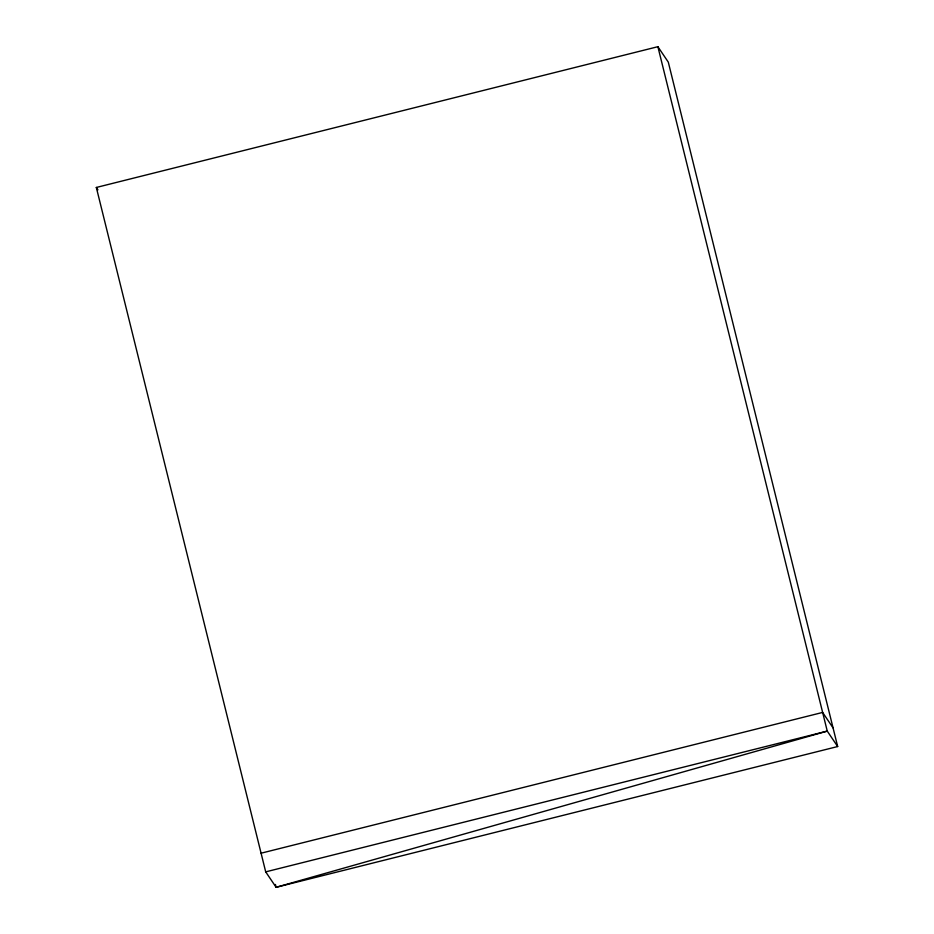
<?xml version="1.0" encoding="UTF-8"?>
<svg xmlns="http://www.w3.org/2000/svg" width="934" height="934" viewBox="0 0 934 934"><rect width="100%" height="100%" fill="white"/><g stroke="black" fill="none" stroke-linecap="round" stroke-linejoin="round"><path stroke-width="1.4" d="M96.33 187.465L657.886 46.7L668.3 62.134L837.67 746.535L276.114 887.3L265.7 871.866L96.33 187.465L97.93 189.835M261.088 853.197L822.632 712.432L833.046 727.878M265.7 871.866L827.255 731.1L837.67 746.535M657.886 46.7L827.255 731.1L276.114 887.3L275.425 884.475"/></g></svg>
